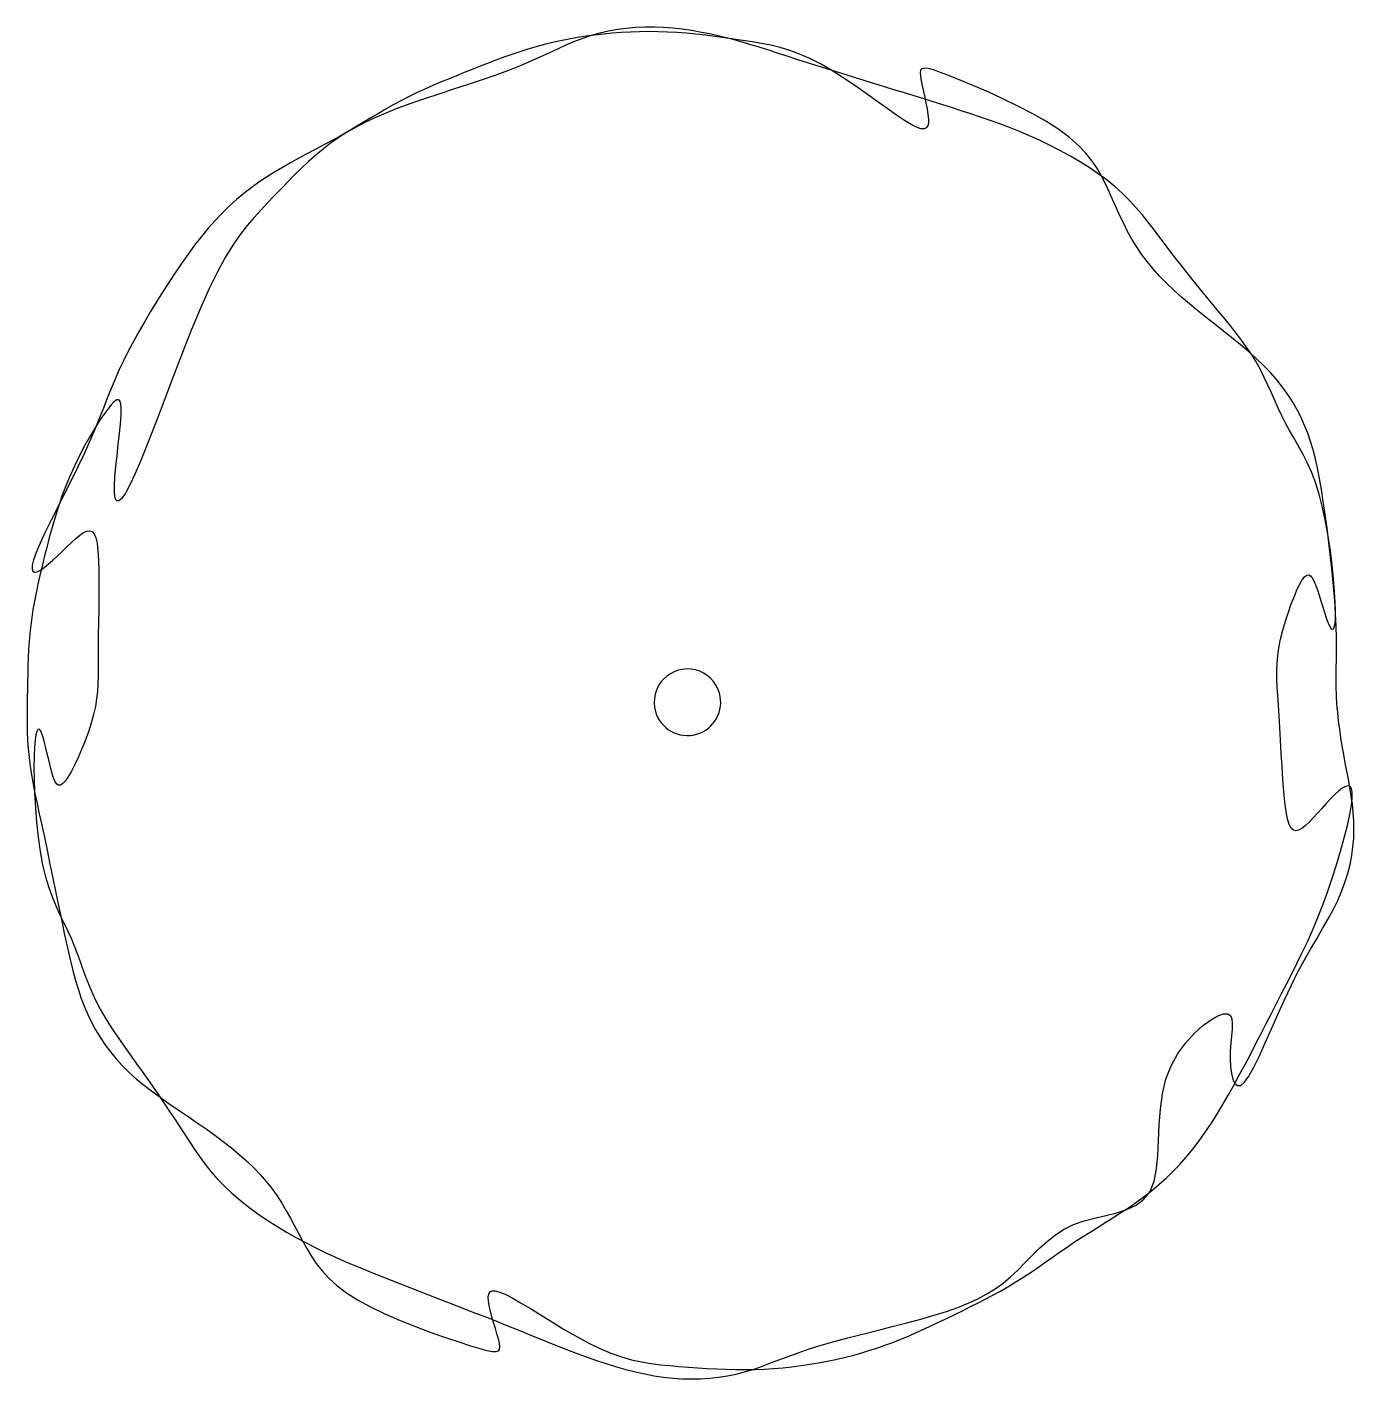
# Model space of a CAD drawing. Extents: x -0.99 to 1, y -1.01 to 1.01.
import ezdxf

# ---------------------------------------------------------------- set-up
doc = ezdxf.new("R2010")
doc.units = 0
doc.header["$LTSCALE"] = 0.01
doc.header["$MEASUREMENT"] = 0
doc.layers.get('0').update_dxf_attribs({"lineweight": 20})

msp = doc.modelspace()

# ---------------------------------------------------------------- linework, layer by layer
at = {"color": 0, "linetype": 'ByBlock', "lineweight": -2}
for points in [[(-0.1314, -0.9689), (-0.1147, -0.9759), (-0.0989, -0.9814), (-0.0837, -0.9858), (-0.069, -0.9891), (-0.0546, -0.9915), (-0.0406, -0.9933), (-0.0266, -0.9947), (-0.0127, -0.9959), (0.0014, -0.997), (0.0155, -0.998), (0.0297, -0.9989), (0.044, -0.9996), (0.0583, -1.0002), (0.0726, -1.0005), (0.0868, -1.0006), (0.101, -1.0004), (0.1151, -0.9998), (0.1291, -0.999), (0.1429, -0.9979), (0.1567, -0.9964), (0.1702, -0.9947), (0.1836, -0.9927), (0.1968, -0.9905), (0.2099, -0.988), (0.2227, -0.9853), (0.2353, -0.9824), (0.2478, -0.9793), (0.2601, -0.9759), (0.2723, -0.9722), (0.2843, -0.9683), (0.2962, -0.9642), (0.3081, -0.9598), (0.3199, -0.9551), (0.3315, -0.9503), (0.3432, -0.9452), (0.3548, -0.9399), (0.3663, -0.9345), (0.3779, -0.9291), (0.3894, -0.9235), (0.4009, -0.918), (0.4124, -0.9124), (0.4238, -0.9067), (0.4353, -0.901), (0.4467, -0.8952), (0.4581, -0.8892), (0.4694, -0.883), (0.4807, -0.8765), (0.4918, -0.8698), (0.5029, -0.8627), (0.5139, -0.8554), (0.5249, -0.8479), (0.5359, -0.8402), (0.547, -0.8325), (0.5581, -0.8247), (0.5694, -0.817), (0.5808, -0.8093), (0.5924, -0.8018), (0.6041, -0.7944), (0.6159, -0.7871), (0.6277, -0.7797), (0.6395, -0.7723), (0.6513, -0.7647), (0.6629, -0.757), (0.6743, -0.749), (0.6856, -0.7408), (0.6966, -0.7322), (0.7073, -0.7232), (0.7179, -0.7137), (0.7283, -0.7038), (0.7384, -0.6933), (0.7483, -0.6821), (0.758, -0.6703), (0.7675, -0.6578), (0.7768, -0.6447), (0.7859, -0.631), (0.7949, -0.6169), (0.8036, -0.6023), (0.8122, -0.5875), (0.8206, -0.5725), (0.8288, -0.5574), (0.8369, -0.5422), (0.8449, -0.5271), (0.8528, -0.5119), (0.8606, -0.4967), (0.8683, -0.4816), (0.8759, -0.4666), (0.8836, -0.4516), (0.8912, -0.4367), (0.8989, -0.4219), (0.9065, -0.407), (0.9142, -0.3918), (0.9218, -0.3763), (0.9294, -0.3601), (0.937, -0.3432), (0.9446, -0.3253), (0.952, -0.3063), (0.9594, -0.2861), (0.9666, -0.2652), (0.9734, -0.244), (0.9796, -0.2232), (0.9852, -0.2033), (0.9899, -0.1848), (0.9936, -0.1683), (0.9961, -0.1543), (0.9973, -0.1432), (0.9973, -0.135), (0.9962, -0.1294), (0.994, -0.1262), (0.9909, -0.1252), (0.9869, -0.1261), (0.9822, -0.1287), (0.9769, -0.1329), (0.9711, -0.1383), (0.9648, -0.1447), (0.9583, -0.1518), (0.9517, -0.1591), (0.9451, -0.1665), (0.9386, -0.1735), (0.9325, -0.1799), (0.9267, -0.1853), (0.9215, -0.1894), (0.9168, -0.192), (0.9127, -0.1929), (0.909, -0.1919), (0.9057, -0.1887), (0.9028, -0.1831), (0.9003, -0.1749), (0.8981, -0.1639), (0.8962, -0.15), (0.8946, -0.1337), (0.8931, -0.1156), (0.8919, -0.0963), (0.8907, -0.0766), (0.8896, -0.0569), (0.8886, -0.0379), (0.8875, -0.0202), (0.8865, -0.0044), (0.8855, 0.0099), (0.8846, 0.0229), (0.8841, 0.035), (0.884, 0.0466), (0.8844, 0.058), (0.8854, 0.0697), (0.8872, 0.0818), (0.8898, 0.0947), (0.8932, 0.1082), (0.8971, 0.1217), (0.9014, 0.135), (0.9058, 0.1477), (0.9104, 0.1593), (0.9148, 0.1695), (0.919, 0.1779), (0.9228, 0.1842), (0.9261, 0.1884), (0.9292, 0.1906), (0.9321, 0.1909), (0.9347, 0.1895), (0.9373, 0.1865), (0.9398, 0.182), (0.9423, 0.176), (0.9449, 0.1688), (0.9476, 0.1606), (0.9502, 0.152), (0.9529, 0.1432), (0.9556, 0.1347), (0.9581, 0.1268), (0.9606, 0.12), (0.963, 0.1146), (0.9652, 0.111), (0.9672, 0.1095), (0.9689, 0.11), (0.9703, 0.1128), (0.9714, 0.1181), (0.972, 0.1259), (0.9722, 0.1365), (0.9718, 0.1499), (0.9708, 0.1663), (0.9693, 0.185), (0.9671, 0.2055), (0.9644, 0.2271), (0.9611, 0.2492), (0.9572, 0.2711), (0.9527, 0.2922), (0.9476, 0.3118), (0.942, 0.3294), (0.9359, 0.3453), (0.9295, 0.3596), (0.9229, 0.3727), (0.9162, 0.3848), (0.9096, 0.3963), (0.9032, 0.4074), (0.8972, 0.4184), (0.8915, 0.4296), (0.8862, 0.4409), (0.881, 0.4524), (0.8759, 0.464), (0.8707, 0.4756), (0.8652, 0.4872), (0.8594, 0.4988), (0.853, 0.5103), (0.846, 0.5217), (0.8383, 0.533), (0.8302, 0.5442), (0.8217, 0.5553), (0.8129, 0.5664), (0.8039, 0.5774), (0.7948, 0.5884), (0.7856, 0.5995), (0.7765, 0.6105), (0.7674, 0.6215), (0.7585, 0.6326), (0.7496, 0.6437), (0.7409, 0.6547), (0.7322, 0.6657), (0.7237, 0.6768), (0.7154, 0.6878), (0.7071, 0.6987), (0.6989, 0.7097), (0.6905, 0.7205), (0.6819, 0.7313), (0.6728, 0.7419), (0.6632, 0.7524), (0.6528, 0.7627), (0.6416, 0.7728), (0.6294, 0.7827), (0.6163, 0.7923), (0.6026, 0.8017), (0.5882, 0.8107), (0.5735, 0.8193), (0.5584, 0.8275), (0.5433, 0.8353), (0.5281, 0.8426), (0.513, 0.8494), (0.4981, 0.8557), (0.4833, 0.8616), (0.4686, 0.8671), (0.454, 0.8724), (0.4395, 0.8774), (0.425, 0.8822), (0.4105, 0.8869), (0.3961, 0.8916), (0.3817, 0.8962), (0.3673, 0.9007), (0.3529, 0.9052), (0.3385, 0.9096), (0.3241, 0.9141), (0.3097, 0.9185), (0.2954, 0.9229), (0.281, 0.9273), (0.2666, 0.9317), (0.2523, 0.9361), (0.2379, 0.9406), (0.2235, 0.9451), (0.2091, 0.9496), (0.1947, 0.9542), (0.1802, 0.9588), (0.1658, 0.9635), (0.1513, 0.9682), (0.1368, 0.9729), (0.1223, 0.9776), (0.1078, 0.9821), (0.0934, 0.9864), (0.0789, 0.9906), (0.0644, 0.9946), (0.0499, 0.9982), (0.0355, 1.0016), (0.021, 1.0045), (0.0067, 1.0071), (-0.0077, 1.0092), (-0.0219, 1.0108), (-0.0361, 1.0119), (-0.0501, 1.0125), (-0.0641, 1.0124), (-0.0779, 1.0117), (-0.0916, 1.0105), (-0.1051, 1.0086), (-0.1184, 1.0062), (-0.1315, 1.0032), (-0.1443, 0.9996), (-0.1569, 0.9954), (-0.1692, 0.9908), (-0.1814, 0.9856), (-0.1939, 0.98), (-0.2068, 0.974), (-0.2205, 0.9677), (-0.2351, 0.9611), (-0.251, 0.9543), (-0.2684, 0.9474), (-0.2874, 0.9405), (-0.3078, 0.9334), (-0.3291, 0.9263), (-0.3508, 0.9192), (-0.3727, 0.912), (-0.3942, 0.9049), (-0.4149, 0.8977), (-0.4343, 0.8906), (-0.4523, 0.8835), (-0.4688, 0.8764), (-0.484, 0.8692), (-0.4981, 0.8618), (-0.5113, 0.8543), (-0.5236, 0.8464), (-0.5354, 0.8382), (-0.5466, 0.8295), (-0.5576, 0.8204), (-0.5684, 0.8108), (-0.5789, 0.801), (-0.5892, 0.7908), (-0.5995, 0.7804), (-0.6096, 0.7699), (-0.6197, 0.7593), (-0.6297, 0.7487), (-0.6398, 0.7381), (-0.65, 0.727), (-0.6604, 0.7148), (-0.671, 0.7012), (-0.6819, 0.6854), (-0.6933, 0.667), (-0.7051, 0.6455), (-0.7175, 0.6203), (-0.7305, 0.5911), (-0.7439, 0.5588), (-0.7575, 0.5245), (-0.7709, 0.4895), (-0.7841, 0.4549), (-0.7966, 0.4218), (-0.8083, 0.3914), (-0.8189, 0.3648), (-0.8282, 0.343), (-0.8362, 0.326), (-0.843, 0.3136), (-0.8486, 0.3056), (-0.853, 0.3018), (-0.8562, 0.3021), (-0.8583, 0.3061), (-0.8594, 0.3137), (-0.8594, 0.3247), (-0.8587, 0.3382), (-0.8573, 0.3536), (-0.8556, 0.3701), (-0.8538, 0.3867), (-0.852, 0.4029), (-0.8505, 0.4177), (-0.8496, 0.4303), (-0.8494, 0.4402), (-0.8499, 0.4473), (-0.8512, 0.4518), (-0.8532, 0.4537), (-0.8561, 0.4534), (-0.8597, 0.4508), (-0.8642, 0.4461), (-0.8694, 0.4396), (-0.8755, 0.4313), (-0.8822, 0.4214), (-0.8893, 0.4102), (-0.8968, 0.3977), (-0.9043, 0.3843), (-0.9118, 0.3701), (-0.9191, 0.3552), (-0.926, 0.34), (-0.9324, 0.3245), (-0.9382, 0.3089), (-0.9436, 0.2933), (-0.9485, 0.2777), (-0.953, 0.2622), (-0.9572, 0.247), (-0.9611, 0.2321), (-0.9647, 0.2176), (-0.9681, 0.2036), (-0.9713, 0.19), (-0.9743, 0.1769), (-0.977, 0.164), (-0.9795, 0.1514), (-0.9817, 0.1391), (-0.9835, 0.127), (-0.9851, 0.1149), (-0.9864, 0.103), (-0.9875, 0.0911), (-0.9883, 0.0792), (-0.9889, 0.0673), (-0.9893, 0.0553), (-0.9896, 0.0433), (-0.9899, 0.0312), (-0.9901, 0.019), (-0.9904, 0.0066), (-0.9905, -0.0059), (-0.9906, -0.0186), (-0.9905, -0.0313), (-0.9903, -0.0441), (-0.9897, -0.057), (-0.9888, -0.0699), (-0.9876, -0.0829), (-0.9859, -0.0959), (-0.9839, -0.109), (-0.9815, -0.1226), (-0.9787, -0.1367), (-0.9756, -0.1516), (-0.9722, -0.1674), (-0.9685, -0.1842), (-0.9646, -0.2024), (-0.9605, -0.222), (-0.9563, -0.2426), (-0.9519, -0.264), (-0.9474, -0.2857), (-0.943, -0.3073), (-0.9385, -0.3285), (-0.9342, -0.3489), (-0.9299, -0.368), (-0.9258, -0.3857), (-0.9218, -0.402), (-0.9178, -0.417), (-0.9136, -0.431), (-0.9093, -0.4441), (-0.9046, -0.4565), (-0.8995, -0.4683), (-0.894, -0.4799), (-0.8878, -0.4912), (-0.8811, -0.5023), (-0.8737, -0.5133), (-0.8656, -0.5241), (-0.8568, -0.5346), (-0.8474, -0.545), (-0.8372, -0.5552), (-0.8262, -0.5651), (-0.8144, -0.5748), (-0.802, -0.5843), (-0.7891, -0.5937), (-0.7759, -0.603), (-0.7624, -0.6122), (-0.7488, -0.6214), (-0.7353, -0.6306), (-0.7219, -0.6398), (-0.7089, -0.6492), (-0.6962, -0.6586), (-0.684, -0.6682), (-0.6723, -0.6779), (-0.6612, -0.6878), (-0.6506, -0.6979), (-0.6408, -0.7081), (-0.6317, -0.7186), (-0.6233, -0.7293), (-0.6156, -0.7402), (-0.6085, -0.7512), (-0.6018, -0.7624), (-0.5954, -0.7736), (-0.5893, -0.7849), (-0.5833, -0.7963), (-0.5772, -0.8076), (-0.571, -0.819), (-0.5643, -0.8302), (-0.5567, -0.8414), (-0.5481, -0.8526), (-0.5379, -0.8636), (-0.5258, -0.8746), (-0.5116, -0.8854), (-0.4949, -0.8961), (-0.4754, -0.9067), (-0.4539, -0.917), (-0.4311, -0.9269), (-0.4078, -0.9362), (-0.3848, -0.9448), (-0.3629, -0.9525), (-0.3429, -0.9592), (-0.3256, -0.9648), (-0.3116, -0.969), (-0.3007, -0.9719), (-0.2926, -0.9734), (-0.287, -0.9737), (-0.2834, -0.9726), (-0.2817, -0.9701), (-0.2814, -0.9663), (-0.2821, -0.9611), (-0.2836, -0.9546), (-0.2857, -0.947), (-0.2881, -0.9388), (-0.2907, -0.9301), (-0.2932, -0.9214), (-0.2955, -0.9129), (-0.2973, -0.9049), (-0.2985, -0.8979), (-0.2988, -0.892), (-0.2981, -0.8875), (-0.2963, -0.8843), (-0.2931, -0.8827), (-0.2883, -0.8827), (-0.2818, -0.8844), (-0.2733, -0.8878), (-0.2628, -0.8932), (-0.2502, -0.9004), (-0.2356, -0.9092), (-0.2196, -0.9191), (-0.2026, -0.9296), (-0.1848, -0.9403), (-0.1667, -0.9507), (-0.1488, -0.9604)], [(0.1998, 0.9571), (0.1837, 0.9653), (0.1683, 0.9719), (0.1534, 0.9773), (0.139, 0.9817), (0.1249, 0.9851), (0.111, 0.988), (0.0972, 0.9903), (0.0833, 0.9925), (0.0694, 0.9945), (0.0554, 0.9965), (0.0412, 0.9984), (0.027, 1.0002), (0.0128, 1.0018), (-0.0014, 1.0031), (-0.0156, 1.0042), (-0.0298, 1.005), (-0.0438, 1.0055), (-0.0578, 1.0056), (-0.0717, 1.0055), (-0.0855, 1.005), (-0.0992, 1.0043), (-0.1127, 1.0033), (-0.126, 1.002), (-0.1392, 1.0004), (-0.1522, 0.9987), (-0.165, 0.9967), (-0.1777, 0.9944), (-0.1902, 0.9919), (-0.2026, 0.9891), (-0.2149, 0.9861), (-0.2271, 0.9828), (-0.2392, 0.9793), (-0.2512, 0.9754), (-0.2633, 0.9714), (-0.2752, 0.9672), (-0.2872, 0.9627), (-0.2991, 0.9582), (-0.311, 0.9536), (-0.3228, 0.9488), (-0.3347, 0.9441), (-0.3466, 0.9393), (-0.3584, 0.9345), (-0.3702, 0.9296), (-0.3821, 0.9246), (-0.3938, 0.9195), (-0.4056, 0.9141), (-0.4172, 0.9084), (-0.4288, 0.9025), (-0.4404, 0.8963), (-0.4519, 0.8897), (-0.4634, 0.883), (-0.4749, 0.8762), (-0.4865, 0.8692), (-0.4982, 0.8622), (-0.5099, 0.8553), (-0.5219, 0.8485), (-0.5339, 0.8418), (-0.5462, 0.8353), (-0.5584, 0.8288), (-0.5708, 0.8223), (-0.5831, 0.8157), (-0.5953, 0.809), (-0.6075, 0.8021), (-0.6195, 0.795), (-0.6312, 0.7876), (-0.6428, 0.7798), (-0.6542, 0.7716), (-0.6654, 0.7629), (-0.6765, 0.7537), (-0.6873, 0.7439), (-0.698, 0.7335), (-0.7085, 0.7224), (-0.7189, 0.7107), (-0.7291, 0.6982), (-0.7392, 0.6852), (-0.7491, 0.6717), (-0.7588, 0.6579), (-0.7684, 0.6437), (-0.7779, 0.6293), (-0.7872, 0.6148), (-0.7963, 0.6003), (-0.8053, 0.5857), (-0.814, 0.5711), (-0.8224, 0.5566), (-0.8305, 0.5421), (-0.8382, 0.5276), (-0.8454, 0.5132), (-0.8522, 0.4989), (-0.8584, 0.4847), (-0.8643, 0.4704), (-0.8702, 0.4559), (-0.8761, 0.441), (-0.8822, 0.4254), (-0.8889, 0.4091), (-0.8963, 0.3918), (-0.9046, 0.3734), (-0.9139, 0.3538), (-0.924, 0.3334), (-0.9343, 0.3128), (-0.9446, 0.2924), (-0.9544, 0.2729), (-0.9633, 0.2548), (-0.9709, 0.2385), (-0.9768, 0.2247), (-0.9807, 0.2137), (-0.9827, 0.2055), (-0.983, 0.1998), (-0.9818, 0.1964), (-0.9792, 0.1952), (-0.9754, 0.1958), (-0.9706, 0.1981), (-0.965, 0.2019), (-0.9588, 0.2069), (-0.9521, 0.2129), (-0.9451, 0.2194), (-0.938, 0.2263), (-0.9309, 0.2332), (-0.9239, 0.2397), (-0.9173, 0.2456), (-0.9112, 0.2506), (-0.9057, 0.2544), (-0.9009, 0.2566), (-0.8967, 0.2572), (-0.893, 0.2559), (-0.89, 0.2525), (-0.8875, 0.2467), (-0.8856, 0.2383), (-0.8842, 0.2272), (-0.8833, 0.2132), (-0.8828, 0.1968), (-0.8827, 0.1787), (-0.8828, 0.1594), (-0.883, 0.1396), (-0.8833, 0.1199), (-0.8837, 0.1009), (-0.8839, 0.0832), (-0.8839, 0.0673), (-0.8839, 0.053), (-0.884, 0.04), (-0.8843, 0.0278), (-0.885, 0.0163), (-0.8863, 0.0049), (-0.8881, -0.0066), (-0.8908, -0.0186), (-0.8943, -0.0313), (-0.8986, -0.0445), (-0.9035, -0.0578), (-0.9087, -0.0707), (-0.914, -0.083), (-0.9194, -0.0943), (-0.9246, -0.1041), (-0.9293, -0.1122), (-0.9335, -0.1182), (-0.9372, -0.1221), (-0.9404, -0.1241), (-0.9433, -0.1243), (-0.9458, -0.1227), (-0.9482, -0.1195), (-0.9504, -0.1148), (-0.9525, -0.1086), (-0.9545, -0.1013), (-0.9566, -0.093), (-0.9586, -0.0841), (-0.9607, -0.0752), (-0.9627, -0.0665), (-0.9647, -0.0585), (-0.9667, -0.0515), (-0.9687, -0.046), (-0.9706, -0.0423), (-0.9725, -0.0405), (-0.9743, -0.0409), (-0.9759, -0.0437), (-0.9773, -0.0488), (-0.9785, -0.0566), (-0.9794, -0.0671), (-0.98, -0.0806), (-0.9802, -0.097), (-0.9799, -0.1158), (-0.9793, -0.1364), (-0.9781, -0.1581), (-0.9763, -0.1804), (-0.974, -0.2025), (-0.971, -0.2238), (-0.9673, -0.2437), (-0.963, -0.2617), (-0.958, -0.278), (-0.9526, -0.2927), (-0.947, -0.3062), (-0.9412, -0.3188), (-0.9354, -0.3307), (-0.9299, -0.3422), (-0.9246, -0.3537), (-0.9198, -0.3652), (-0.9152, -0.3769), (-0.9109, -0.3888), (-0.9067, -0.4007), (-0.9023, -0.4126), (-0.8976, -0.4246), (-0.8926, -0.4366), (-0.8871, -0.4485), (-0.8809, -0.4603), (-0.8741, -0.4721), (-0.8668, -0.4839), (-0.8591, -0.4956), (-0.8511, -0.5072), (-0.8429, -0.5189), (-0.8345, -0.5305), (-0.8262, -0.5422), (-0.8178, -0.5538), (-0.8096, -0.5655), (-0.8015, -0.5772), (-0.7934, -0.5888), (-0.7855, -0.6005), (-0.7777, -0.6121), (-0.77, -0.6237), (-0.7624, -0.6353), (-0.755, -0.6468), (-0.7475, -0.6583), (-0.74, -0.6697), (-0.7321, -0.681), (-0.7238, -0.6923), (-0.7149, -0.7034), (-0.7053, -0.7144), (-0.6948, -0.7253), (-0.6834, -0.736), (-0.671, -0.7466), (-0.658, -0.7569), (-0.6443, -0.7669), (-0.6302, -0.7765), (-0.6158, -0.7858), (-0.6012, -0.7946), (-0.5866, -0.803), (-0.572, -0.8108), (-0.5576, -0.8182), (-0.5433, -0.8251), (-0.529, -0.8317), (-0.5148, -0.838), (-0.5006, -0.844), (-0.4865, -0.8498), (-0.4724, -0.8556), (-0.4584, -0.8612), (-0.4443, -0.8668), (-0.4303, -0.8723), (-0.4162, -0.8778), (-0.4022, -0.8833), (-0.3882, -0.8887), (-0.3742, -0.8942), (-0.3601, -0.8996), (-0.3461, -0.905), (-0.3321, -0.9104), (-0.3181, -0.9159), (-0.304, -0.9213), (-0.29, -0.9268), (-0.276, -0.9324), (-0.2619, -0.938), (-0.2478, -0.9436), (-0.2338, -0.9493), (-0.2197, -0.955), (-0.2055, -0.9608), (-0.1914, -0.9664), (-0.1773, -0.9719), (-0.1631, -0.9773), (-0.149, -0.9825), (-0.1348, -0.9875), (-0.1206, -0.9922), (-0.1065, -0.9965), (-0.0923, -1.0005), (-0.0781, -1.0041), (-0.064, -1.0072), (-0.0499, -1.0098), (-0.0359, -1.0119), (-0.0219, -1.0135), (-0.0079, -1.0144), (0.0059, -1.0147), (0.0197, -1.0144), (0.0333, -1.0135), (0.0467, -1.012), (0.06, -1.01), (0.073, -1.0073), (0.0858, -1.0041), (0.0984, -1.0003), (0.111, -0.996), (0.1238, -0.9912), (0.1372, -0.9862), (0.1512, -0.9809), (0.1663, -0.9754), (0.1826, -0.9697), (0.2005, -0.9641), (0.22, -0.9585), (0.2408, -0.9529), (0.2625, -0.9473), (0.2847, -0.9418), (0.307, -0.9362), (0.3289, -0.9306), (0.3501, -0.9249), (0.37, -0.9192), (0.3885, -0.9134), (0.4054, -0.9074), (0.421, -0.9011), (0.4355, -0.8945), (0.4489, -0.8873), (0.4615, -0.8795), (0.4734, -0.871), (0.4847, -0.8617), (0.4956, -0.8515), (0.5063, -0.8407), (0.5171, -0.8297), (0.5281, -0.8188), (0.5397, -0.8084), (0.5519, -0.7987), (0.565, -0.7902), (0.5793, -0.7832), (0.5949, -0.7778), (0.6112, -0.7735), (0.6278, -0.7697), (0.644, -0.7657), (0.6593, -0.7608), (0.6731, -0.7542), (0.6848, -0.7453), (0.6939, -0.7334), (0.7001, -0.7181), (0.7037, -0.6998), (0.7057, -0.6791), (0.7068, -0.6569), (0.7078, -0.6337), (0.7094, -0.6102), (0.7125, -0.5871), (0.7177, -0.5652), (0.7256, -0.545), (0.7358, -0.5267), (0.7475, -0.5106), (0.7601, -0.4967), (0.7727, -0.4853), (0.7848, -0.4765), (0.7956, -0.4704), (0.8043, -0.4673), (0.8106, -0.4671), (0.8145, -0.4697), (0.8166, -0.4747), (0.8173, -0.4817), (0.817, -0.4904), (0.8161, -0.5004), (0.815, -0.5114), (0.8142, -0.523), (0.8141, -0.5348), (0.8147, -0.5462), (0.8161, -0.5566), (0.8182, -0.5653), (0.8212, -0.5716), (0.8251, -0.5749), (0.8299, -0.5746), (0.8356, -0.5699), (0.8422, -0.5606), (0.8497, -0.547), (0.8579, -0.5302), (0.8667, -0.5108), (0.8759, -0.4898), (0.8856, -0.468), (0.8954, -0.4461), (0.9054, -0.425), (0.9153, -0.4054), (0.9252, -0.3873), (0.9348, -0.3703), (0.944, -0.3545), (0.9528, -0.3394), (0.9611, -0.325), (0.9686, -0.3111), (0.9754, -0.2974), (0.9813, -0.2837), (0.9863, -0.2702), (0.9905, -0.2567), (0.9939, -0.2433), (0.9965, -0.23), (0.9983, -0.2168), (0.9994, -0.2037), (0.9998, -0.1908), (0.9995, -0.178), (0.9987, -0.1653), (0.9974, -0.1527), (0.9957, -0.1402), (0.9937, -0.1278), (0.9915, -0.1154), (0.9891, -0.1031), (0.9868, -0.0907), (0.9845, -0.0783), (0.9823, -0.0659), (0.9802, -0.0535), (0.9784, -0.0409), (0.9767, -0.0283), (0.9754, -0.0156), (0.9743, -0.0028), (0.9736, 0.0101), (0.9733, 0.0233), (0.9732, 0.0367), (0.9733, 0.0506), (0.9734, 0.0652), (0.9735, 0.0805), (0.9734, 0.0968), (0.973, 0.1142), (0.9722, 0.1328), (0.9709, 0.1528), (0.9692, 0.1739), (0.9672, 0.1956), (0.9648, 0.2176), (0.9622, 0.2396), (0.9594, 0.2611), (0.9566, 0.2817), (0.9537, 0.3011), (0.9509, 0.319), (0.948, 0.3355), (0.9451, 0.3508), (0.9419, 0.365), (0.9385, 0.3784), (0.9347, 0.3911), (0.9305, 0.4033), (0.9258, 0.4152), (0.9205, 0.4269), (0.9145, 0.4385), (0.9079, 0.45), (0.9006, 0.4613), (0.8926, 0.4725), (0.8839, 0.4835), (0.8744, 0.4943), (0.8642, 0.505), (0.8532, 0.5155), (0.8415, 0.5259), (0.8293, 0.5362), (0.8167, 0.5464), (0.8039, 0.5565), (0.791, 0.5667), (0.7782, 0.5768), (0.7655, 0.587), (0.7532, 0.5972), (0.7412, 0.6075), (0.7297, 0.618), (0.7187, 0.6285), (0.7083, 0.6391), (0.6985, 0.6499), (0.6894, 0.6609), (0.6811, 0.6719), (0.6735, 0.6832), (0.6666, 0.6946), (0.6603, 0.7061), (0.6544, 0.7177), (0.6488, 0.7294), (0.6435, 0.7411), (0.6383, 0.7529), (0.6331, 0.7646), (0.6277, 0.7764), (0.6218, 0.7881), (0.6151, 0.7998), (0.6072, 0.8115), (0.5978, 0.8232), (0.5866, 0.835), (0.5732, 0.8469), (0.5572, 0.8588), (0.5386, 0.8707), (0.5179, 0.8825), (0.4958, 0.894), (0.4732, 0.9049), (0.4509, 0.9151), (0.4296, 0.9244), (0.4101, 0.9325), (0.3932, 0.9392), (0.3796, 0.9444), (0.3689, 0.9481), (0.3609, 0.9502), (0.3553, 0.9508), (0.3518, 0.95), (0.3498, 0.9476), (0.3492, 0.9439), (0.3496, 0.9386), (0.3507, 0.932), (0.3522, 0.9244), (0.354, 0.9159), (0.356, 0.9071), (0.3578, 0.8982), (0.3595, 0.8896), (0.3608, 0.8815), (0.3614, 0.8744), (0.3614, 0.8686), (0.3604, 0.8641), (0.3583, 0.8611), (0.355, 0.8597), (0.3502, 0.86), (0.3438, 0.8621), (0.3357, 0.8662), (0.3256, 0.8723), (0.3135, 0.8804), (0.2996, 0.8902), (0.2843, 0.9012), (0.268, 0.9129), (0.2511, 0.9248), (0.2338, 0.9365), (0.2166, 0.9474)]]:
    msp.add_lwpolyline(points, close=True, dxfattribs=at)
for start, end in [(16.0415, 196.0415), (196.0415, 16.0415)]:
    msp.add_arc((0, 0), 0.0499, start, end, dxfattribs=at)

doc.saveas('drawing.dxf')
